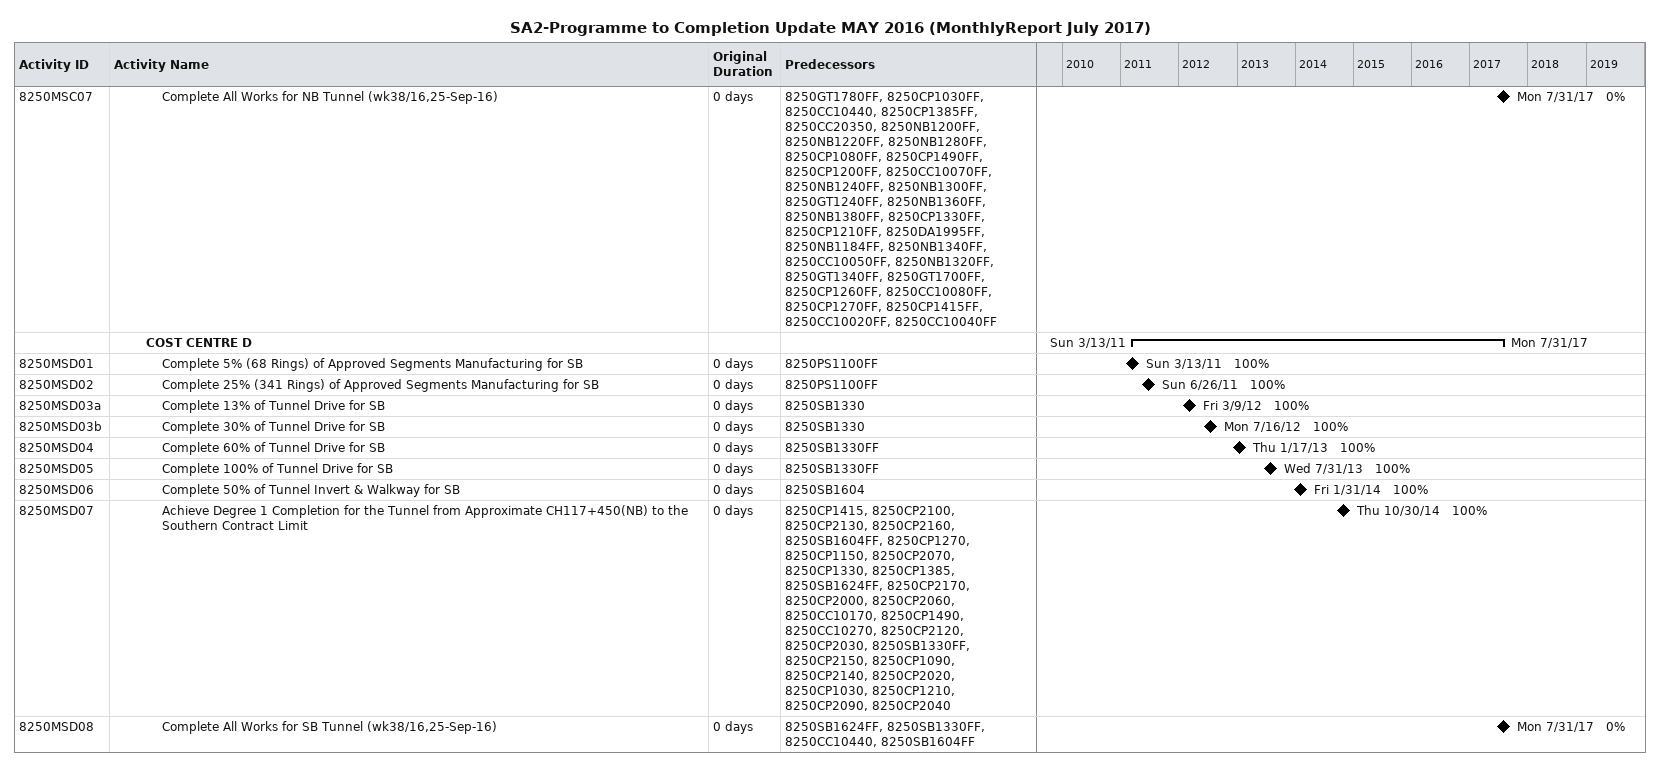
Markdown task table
SA2-Programme to Completion Update MAY 2016 (MonthlyReport July 2017)

| ID | Level | Task | Original duration | Start | Finish | Predecessors | % complete |
|---|---|---|---|---|---|---|---|
| 8250MSC07 | 4 | Complete All Works for NB Tunnel (wk38/16,25-Sep-16) | 0d | 2017-07-31 | 2017-07-31 | 8250GT1780FF, 8250CP1030FF, 8250CC10440, 8250CP1385FF, 8250CC20350, 8250NB1200FF, 8250NB1220FF, 8250NB1280FF, 8250CP1080FF, 8250CP1490FF, 8250CP1200FF, 8250CC10070FF, 8250NB1240FF, 8250NB1300FF, 8250GT1240FF, 8250NB1360FF, 8250NB1380FF, 8250CP1330FF, 8250CP1210FF, 8250DA1995FF, 8250NB1184FF, 8250NB1340FF, 8250CC10050FF, 8250NB1320FF, 8250GT1340FF, 8250GT1700FF, 8250CP1260FF, 8250CC10080FF, 8250CP1270FF, 8250CP1415FF, 8250CC10020FF, 8250CC10040FF | 0 |
|  | 3 | **COST CENTRE D** |  | 2011-03-13 | 2017-07-31 |  |  |
| 8250MSD01 | 4 | Complete 5% (68 Rings) of Approved Segments Manufacturing for SB | 0d | 2011-03-13 | 2011-03-13 | 8250PS1100FF | 100 |
| 8250MSD02 | 4 | Complete 25% (341 Rings) of Approved Segments Manufacturing for SB | 0d | 2011-06-26 | 2011-06-26 | 8250PS1100FF | 100 |
| 8250MSD03a | 4 | Complete 13% of Tunnel Drive for SB | 0d | 2012-03-09 | 2012-03-09 | 8250SB1330 | 100 |
| 8250MSD03b | 4 | Complete 30% of Tunnel Drive for SB | 0d | 2012-07-16 | 2012-07-16 | 8250SB1330 | 100 |
| 8250MSD04 | 4 | Complete 60% of Tunnel Drive for SB | 0d | 2013-01-17 | 2013-01-17 | 8250SB1330FF | 100 |
| 8250MSD05 | 4 | Complete 100% of Tunnel Drive for SB | 0d | 2013-07-31 | 2013-07-31 | 8250SB1330FF | 100 |
| 8250MSD06 | 4 | Complete 50% of Tunnel Invert & Walkway for SB | 0d | 2014-01-31 | 2014-01-31 | 8250SB1604 | 100 |
| 8250MSD07 | 4 | Achieve Degree 1 Completion for the Tunnel from Approximate CH117+450(NB) to the Southern Contract Limit | 0d | 2014-10-30 | 2014-10-30 | 8250CP1415, 8250CP2100, 8250CP2130, 8250CP2160, 8250SB1604FF, 8250CP1270, 8250CP1150, 8250CP2070, 8250CP1330, 8250CP1385, 8250SB1624FF, 8250CP2170, 8250CP2000, 8250CP2060, 8250CC10170, 8250CP1490, 8250CC10270, 8250CP2120, 8250CP2030, 8250SB1330FF, 8250CP2150, 8250CP1090, 8250CP2140, 8250CP2020, 8250CP1030, 8250CP1210, 8250CP2090, 8250CP2040 | 100 |
| 8250MSD08 | 4 | Complete All Works for SB Tunnel (wk38/16,25-Sep-16) | 0d | 2017-07-31 | 2017-07-31 | 8250SB1624FF, 8250SB1330FF, 8250CC10440, 8250SB1604FF | 0 |
